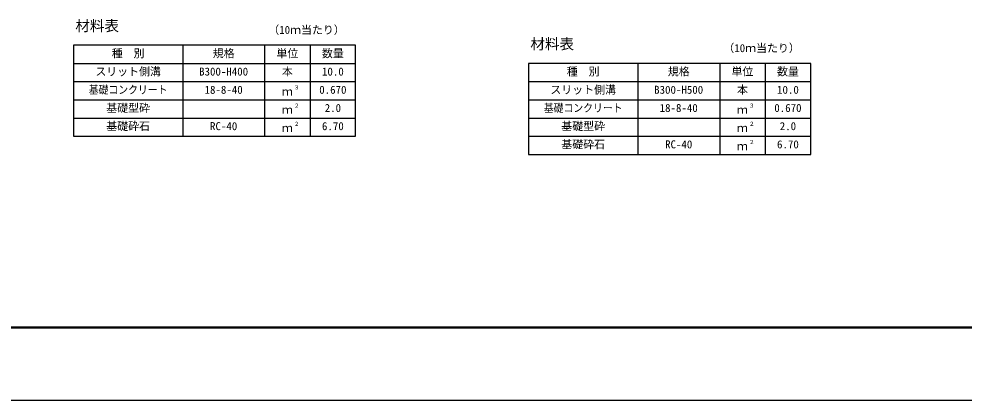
# Model space of a CAD drawing. Units: millimetres, scale not verified. Extents: x -8390 to 25210, y 0 to 11880.
# Drawn here: x 14485 to 19678, y 0 to 2095 of the extents above; entities that cross this region are included whole.
import ezdxf
from ezdxf.enums import TextEntityAlignment as Align

# ---------------------------------------------------------------- set-up
doc = ezdxf.new("R2010")
doc.units = ezdxf.units.MM
doc.header["$LTSCALE"] = 20
for name, color, linetype, lineweight in [('Defpoints_3', 5, 'Continuous', 25), ('HYO', 3, 'Continuous', 25), ('HYO2', 4, 'Continuous', 25), ('TXT', 7, 'Continuous', 25), ('WAKU', 3, 'Continuous', 50)]:
    doc.layers.add(name, color=color, linetype=linetype, lineweight=lineweight)
doc.styles.add('ＭＳ ゴシック', font='')
doc.styles.get('ＭＳ ゴシック').set_extended_font_data('MS Gothic')

msp = doc.modelspace()

# ---------------------------------------------------------------- linework, layer by layer
at = {"layer": 'Defpoints_3'}
msp.add_line((8410, 0), (25210, 0), dxfattribs=at)
at = {"layer": 'HYO'}
for p, q in [((16335, 1950.59), (14785, 1950.59)), ((14785, 1950.59), (14785, 1450.59)), ((15385, 1950.59), (15385, 1450.59)), ((15835, 1950.59), (15835, 1450.59)), ((16085, 1950.59), (16085, 1450.59)), ((16335, 1450.59), (16335, 1950.59)), ((14785, 1850.59), (16335, 1850.59)), ((18835, 1850.59), (17285, 1850.59)), ((17285, 1850.59), (17285, 1350.59)), ((17885, 1850.59), (17885, 1350.59)), ((18335, 1850.59), (18335, 1350.59)), ((18585, 1850.59), (18585, 1350.59)), ((18835, 1350.59), (18835, 1850.59)), ((17285, 1750.59), (18835, 1750.59)), ((14785, 1450.59), (16335, 1450.59)), ((17285, 1350.59), (18835, 1350.59))]:
    msp.add_line(p, q, dxfattribs=at)
at = {"layer": 'HYO2'}
for p, q in [((14785, 1750.59), (16335, 1750.59)), ((14785, 1650.59), (16335, 1650.59)), ((17285, 1650.59), (18835, 1650.59)), ((14785, 1550.59), (16335, 1550.59)), ((17285, 1550.59), (18835, 1550.59)), ((17285, 1450.59), (18835, 1450.59))]:
    msp.add_line(p, q, dxfattribs=at)
at = {"layer": 'WAKU'}
msp.add_line((8810, 400), (24810, 400), dxfattribs=at)

# ---------------------------------------------------------------- texts
at = {"layer": 'TXT', "style": 'ＭＳ ゴシック'}
for s, height, p in [('材料表', 58.65, (14795, 2010.59)), ('（10ｍ当たり）', 43.99, (15855, 1999.59)), ('材料表', 58.65, (17295, 1910.59)), ('種\u3000別', 43.99, (14995, 1870.59)), ('規格', 43.99, (15550, 1870.59)), ('単位', 43.99, (15900, 1870.59)), ('数量', 43.99, (16150, 1870.59)), ('（10ｍ当たり）', 43.99, (18355, 1899.59)), ('スリット側溝', 43.99, (14905, 1770.59)), ('B300-H400', 43.99, (15475, 1770.59)), ('本', 43.99, (15930, 1770.59)), ('10.0', 43.99, (16150, 1770.59)), ('種\u3000別', 43.99, (17495, 1770.59)), ('規格', 43.99, (18050, 1770.59)), ('単位', 43.99, (18400, 1770.59)), ('数量', 43.99, (18650, 1770.59)), ('18-8-40', 43.99, (15505, 1670.59)), ('３', 21.99, (15995.54, 1700.96)), ('0.670', 43.99, (16135, 1670.59)), ('スリット側溝', 43.99, (17405, 1670.59)), ('B300-H500', 43.99, (17975, 1670.59)), ('本', 43.99, (18430, 1670.59)), ('10.0', 43.99, (18650, 1670.59)), ('ｍ', 43.99, (15930, 1660.59)), ('基礎型砕', 43.99, (14965, 1570.59)), ('２', 21.99, (15995.54, 1600.96)), ('2.0', 43.99, (16165, 1570.59)), ('18-8-40', 43.99, (18005, 1570.59)), ('３', 21.99, (18495.54, 1600.96)), ('0.670', 43.99, (18635, 1570.59)), ('ｍ', 43.99, (15930, 1560.59)), ('ｍ', 43.99, (18430, 1560.59)), ('基礎砕石', 43.99, (14965, 1470.59)), ('RC-40', 43.99, (15535, 1470.59)), ('ｍ', 43.99, (15930, 1460.59)), ('２', 21.99, (15995.54, 1500.96)), ('6.70', 43.99, (16150, 1470.59)), ('基礎型砕', 43.99, (17465, 1470.59)), ('ｍ', 43.99, (18430, 1460.59)), ('２', 21.99, (18495.54, 1500.96)), ('2.0', 43.99, (18665, 1470.59)), ('基礎砕石', 43.99, (17465, 1370.59)), ('RC-40', 43.99, (18035, 1370.59)), ('ｍ', 43.99, (18430, 1360.59)), ('２', 21.99, (18495.54, 1400.96)), ('6.70', 43.99, (18650, 1370.59))]:
    msp.add_text(s, height=height, dxfattribs=at).set_placement(p, align=Align.BOTTOM_LEFT)
at = {"layer": 'TXT', "style": 'ＭＳ ゴシック', "width": 0.9}
for p in [(14869, 1670.59), (17369, 1570.59)]:
    msp.add_text('基礎コンクリート', height=43.99, dxfattribs=at).set_placement(p, align=Align.BOTTOM_LEFT)

doc.saveas('drawing.dxf')
